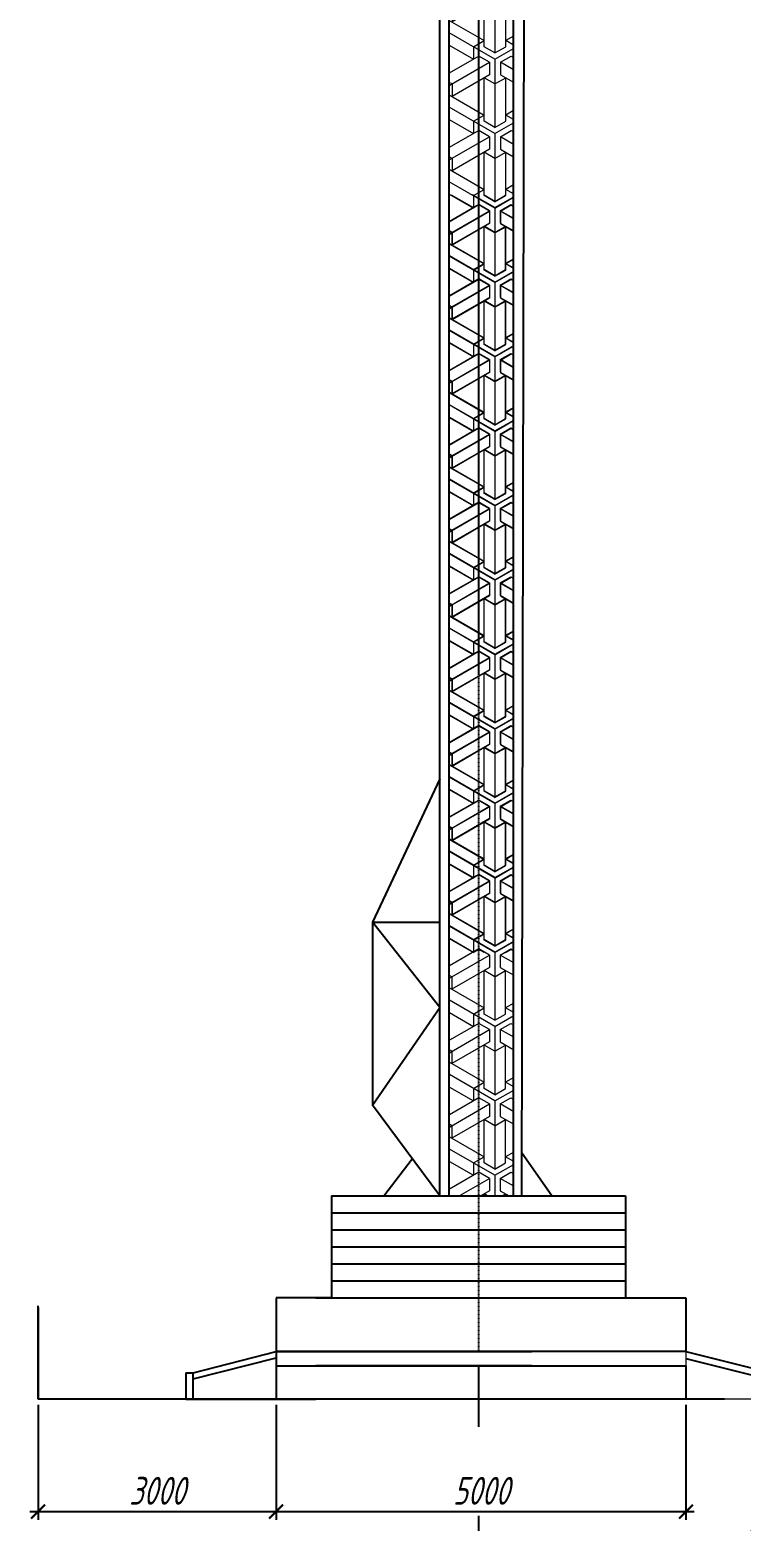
# Model space of a CAD drawing. Header units: millimetres. Extents: x 5763 to 12018931, y 39842 to 3600577.
# Drawn here: x 711145 to 723954, y 364310 to 391153 of the extents above; entities that cross this region are included whole.
import ezdxf

# ---------------------------------------------------------------- set-up
doc = ezdxf.new("R2010")
doc.units = ezdxf.units.MM
doc.linetypes.add('CENTER', pattern=[8, 5, -1, 1, -1])
doc.layers.add('AXESD', color=255, linetype='Continuous', lineweight=20)
doc.layers.add('Обвод', color=14, linetype='Continuous', lineweight=35)
doc.styles.get("Standard").update_dxf_attribs({"font": 'romans.shx', "width": 0.7, "oblique": 15, "height": 500})
doc.dimstyles.new('ISO-25', dxfattribs={"dimtxt": 500, "dimasz": 250, "dimexe": 150, "dimexo": 100, "dimgap": 125, "dimtad": 1, "dimtxsty": 'Standard', "dimblk": 'ARCHTICK', "dimcen": 25, "dimdle": 150, "dimadec": 0, "dimazin": 0, "dimtfac": 1, "dimtmove": 0, "dimatfit": 3, "dimfxl": 1, "dimarcsym": 0})

# ---------------------------------------------------------------- blocks, each defined once
blk = doc.blocks.new('_ArchTick')
at = {"color": 0, "linetype": 'ByBlock', "const_width": 0.15}
blk.add_lwpolyline([(-0.5, -0.5), (0.5, 0.5)], dxfattribs=at)
blk = doc.blocks.new('*D95')
at = {"color": 0, "lineweight": -2, "transparency": 16777216}
for p, q in [((728227, 366404), (728227, 363383)), ((719223, 364405), (719223, 363383)), ((719073, 363533), (728377, 363533))]:
    blk.add_line(p, q, dxfattribs=at)
at = {"layer": 'Defpoints', "color": 0, "transparency": 16777216}
for p in [(728227, 366504), (719223, 364505), (728227, 363533)]:
    blk.add_point(p, dxfattribs=at)
at = {"color": 0, "lineweight": -2, "transparency": 16777216, "xscale": 250, "yscale": 250, "zscale": 250, "rotation": 180}
blk.add_blockref('_ArchTick', (719223, 363533), dxfattribs=at)
at = {"color": 0, "lineweight": -2, "transparency": 16777216, "xscale": 250, "yscale": 250, "zscale": 250}
blk.add_blockref('_ArchTick', (728227, 363533), dxfattribs=at)
at = {"color": 0, "transparency": 16777216, "insert": (724475, 363908), "char_height": 500, "attachment_point": 5}
blk.add_mtext('5400', dxfattribs=at)
blk = doc.blocks.new('*D240')
at = {"color": 0, "lineweight": -2, "transparency": 16777216}
for p, q in [((711295, 366404), (711295, 364332)), ((715580, 366404), (715580, 364332)), ((711145, 364482), (715730, 364482))]:
    blk.add_line(p, q, dxfattribs=at)
at = {"layer": 'Defpoints', "color": 0, "transparency": 16777216}
for p in [(711295, 366504), (715580, 366504), (715580, 364482)]:
    blk.add_point(p, dxfattribs=at)
at = {"color": 0, "lineweight": -2, "transparency": 16777216, "xscale": 250, "yscale": 250, "zscale": 250, "rotation": 180}
blk.add_blockref('_ArchTick', (711295, 364482), dxfattribs=at)
at = {"color": 0, "lineweight": -2, "transparency": 16777216, "xscale": 250, "yscale": 250, "zscale": 250}
blk.add_blockref('_ArchTick', (715580, 364482), dxfattribs=at)
at = {"color": 0, "transparency": 16777216, "insert": (713438, 364857), "char_height": 500, "attachment_point": 5}
blk.add_mtext('3000', dxfattribs=at)
blk = doc.blocks.new('*D241')
at = {"color": 0, "lineweight": -2, "transparency": 16777216}
for p, q in [((715580, 366404), (715580, 364332)), ((722959, 366404), (722959, 364332)), ((715430, 364482), (723109, 364482))]:
    blk.add_line(p, q, dxfattribs=at)
at = {"layer": 'Defpoints', "color": 0, "transparency": 16777216}
for p in [(715580, 366504), (722959, 366504), (722959, 364482)]:
    blk.add_point(p, dxfattribs=at)
at = {"color": 0, "lineweight": -2, "transparency": 16777216, "xscale": 250, "yscale": 250, "zscale": 250, "rotation": 180}
blk.add_blockref('_ArchTick', (715580, 364482), dxfattribs=at)
at = {"color": 0, "lineweight": -2, "transparency": 16777216, "xscale": 250, "yscale": 250, "zscale": 250}
blk.add_blockref('_ArchTick', (722959, 364482), dxfattribs=at)
at = {"color": 0, "transparency": 16777216, "insert": (719270, 364857), "char_height": 500, "attachment_point": 5}
blk.add_mtext('5000', dxfattribs=at)

msp = doc.modelspace()

# ---------------------------------------------------------------- hatches: boundary and pattern name
at = {"layer": 'AXESD'}
h = msp.add_hatch(dxfattribs=at)
h.set_pattern_fill('ESCHER', scale=43.956965, angle=90, style=0)
h.set_pattern_definition([(150, (717199.3, 374545.7), (-0.001, -1339.81), [1228.16, -111.65]), (270, (717199.3, 374545.7), (1160.31, 669.904), [1228.16, -111.65]), (30, (717199.3, 374545.7), (-0.001, 1339.81), [1228.16, -111.65]), (150, (717199.3, 374657.4), (-0.001, -1339.81), [223.3, -1116.51]), (30, (717199.3, 374657.4), (-0.001, 1339.81), [223.3, -1116.51]), (150, (717102.6, 374489.9), (-0.001, -1339.81), [223.3, -1116.51]), (270, (717102.6, 374489.9), (1160.31, 669.904), [223.3, -1116.51]), (30, (717296, 374489.9), (-0.001, 1339.81), [223.3, -1116.51]), (270, (717296, 374489.9), (1160.31, 669.904), [223.3, -1116.51]), (150, (717199.3, 374099.1), (-0.001, -1339.81), [223.3, -1116.51]), (30, (717199.3, 374099.1), (-0.001, 1339.81), [223.3, -1116.51]), (150, (717586.1, 374769), (-0.001, -1339.81), [223.3, -1116.51]), (270, (717586.1, 374769), (1160.31, 669.904), [223.3, -1116.51]), (30, (716812.5, 374769), (-0.001, 1339.81), [223.3, -1116.51]), (270, (716812.5, 374769), (1160.31, 669.904), [223.3, -1116.51]), (90, (717005.9, 374769), (-1160.31, -669.904), [781.555, -558.253]), (90, (717392.7, 374769), (-1160.31, -669.904), [781.555, -558.253]), (210, (716909.2, 374601.5), (0.001, -1339.81), [781.555, -558.253]), (210, (717102.6, 374266.6), (0.001, -1339.81), [781.555, -558.253]), (330, (717296, 374266.6), (1160.31, 669.906), [781.555, -558.253]), (330, (717489.4, 374601.5), (1160.31, 669.906), [781.555, -558.253])])
h.paths.add_polyline_path([(718698.34845, 397219.67571), (719855.40001, 397219.67571), (719855.40001, 374545.71514), (718698.34845, 374545.71514)])
h = msp.add_hatch(dxfattribs=at)
h.set_pattern_fill('ESCHER', scale=43.956965, angle=90, style=0)
h.set_pattern_definition([(150, (717197.2, 369194.4), (-0.001, -1339.81), [1228.16, -111.65]), (270, (717197.2, 369194.4), (1160.31, 669.904), [1228.16, -111.65]), (30, (717197.2, 369194.4), (-0.001, 1339.81), [1228.16, -111.65]), (150, (717197.2, 369306.1), (-0.001, -1339.81), [223.3, -1116.51]), (30, (717197.2, 369306.1), (-0.001, 1339.81), [223.3, -1116.51]), (150, (717100.6, 369138.6), (-0.001, -1339.81), [223.3, -1116.51]), (270, (717100.6, 369138.6), (1160.31, 669.904), [223.3, -1116.51]), (30, (717293.9, 369138.6), (-0.001, 1339.81), [223.3, -1116.51]), (270, (717293.9, 369138.6), (1160.31, 669.904), [223.3, -1116.51]), (150, (717197.2, 368747.8), (-0.001, -1339.81), [223.3, -1116.51]), (30, (717197.2, 368747.8), (-0.001, 1339.81), [223.3, -1116.51]), (150, (717584, 369417.7), (-0.001, -1339.81), [223.3, -1116.51]), (270, (717584, 369417.7), (1160.31, 669.904), [223.3, -1116.51]), (30, (716810.5, 369417.7), (-0.001, 1339.81), [223.3, -1116.51]), (270, (716810.5, 369417.7), (1160.31, 669.904), [223.3, -1116.51]), (90, (717003.9, 369417.7), (-1160.31, -669.904), [781.555, -558.25]), (90, (717390.6, 369417.7), (-1160.31, -669.904), [781.555, -558.25]), (210, (716907.2, 369250.2), (0.001, -1339.81), [781.555, -558.25]), (210, (717100.6, 368915.3), (0.001, -1339.81), [781.555, -558.25]), (330, (717293.9, 368915.3), (1160.31, 669.906), [781.555, -558.25]), (330, (717487.3, 369250.2), (1160.31, 669.906), [781.555, -558.25])])
h.paths.add_polyline_path([(719857.45132, 370164.77756), (718700.39976, 370164.77756), (718700.39976, 388184.29462), (719857.45132, 388184.29462)])

# ---------------------------------------------------------------- linework, layer by layer
at = {"color": 0}
for p, q in [((718527.34692, 377672.20188), (717316.10509, 375092.72119)), ((718527.34692, 375092.72119), (718527.34692, 377672.20188)), ((718527.34692, 373558.22136), (717316.10509, 375092.72119)), ((717316.10509, 375092.72119), (718527.34692, 375092.72119)), ((717316.10509, 375092.72119), (717316.10509, 371795.21639)), ((717316.10509, 371795.21639), (718527.34692, 373558.22136)), ((718527.34692, 370164.77756), (717316.10509, 371795.21639)), ((717522.23539, 370164.77756), (718030.02802, 370834.21287)), ((720547.12823, 370164.77756), (720007.4545, 370927.2338)), ((716580.04416, 370164.77756), (721868.88962, 370164.77756)), ((716580.04416, 370164.77756), (716580.04416, 368329.19624)), ((721868.88962, 370164.77756), (721868.88962, 368329.19624)), ((716580.04416, 369858.84734), (721868.88962, 369858.84734)), ((716580.04416, 369552.91712), (721868.88962, 369552.91712)), ((716580.04416, 369246.9869), (721868.88962, 369246.9869)), ((716580.04416, 368941.05668), (721868.88962, 368941.05668)), ((716580.04416, 368635.12646), (721868.88962, 368635.12646)), ((716295.48203, 368329.19624), (722959.20233, 368329.19624)), ((716580.04416, 368329.19624), (721868.88962, 368329.19624)), ((722959.20233, 368329.19624), (722959.20233, 367364.37739)), ((722959.20233, 367364.37739), (715580.04416, 367364.37739)), ((713953.06186, 366983.07706), (713953.06186, 366503.6104)), ((714089.11148, 366503.6104), (714089.11148, 366983.07706)), ((715580.04416, 367107.08272), (722959.20233, 367107.08272)), ((722959.20233, 367107.08272), (722959.20233, 366503.6104)), ((723652.66555, 366503.6104), (717794.69584, 366503.6104))]:
    msp.add_line(p, q, dxfattribs=at)
for p, q in [((716580.04416, 368329.19624), (715580.04416, 368329.19624)), ((715580.04416, 368329.19624), (715580.04416, 366503.6104)), ((711295.48203, 366503.6104), (711295.48203, 368188.42987)), ((714089.11148, 366983.07706), (715580.04416, 367364.37739)), ((714089.11148, 366871.24747), (715580.04416, 367252.5478)), ((722959.20233, 367364.37739), (724495.87192, 366983.07706)), ((722959.20233, 367238.05595), (724495.87192, 366856.75562)), ((713953.06186, 366983.07706), (714089.11148, 366983.07706)), ((716295.48203, 366503.6104), (711295.48203, 366503.6104)), ((713953.06186, 366503.6104), (716295.48203, 366503.6104))]:
    msp.add_line(p, q)
at = {"lineweight": 30}
msp.add_line((711295.48203, 366503.6104), (711295.48203, 368156.52156), dxfattribs=at)
at = {"layer": 'AXESD', "color": 7, "lineweight": 25}
for p, q in [((720005.78656, 370164.77756), (720056.24876, 397219.67571)), ((719222.9874, 367107.08272), (719222.9874, 366008.15859)), ((720181.62569, 367107.08272), (722959.20233, 367107.08272)), ((723652.66555, 366503.6104), (716295.48203, 366503.6104))]:
    msp.add_line(p, q, dxfattribs=at)
at = {"layer": 'AXESD'}
for p, q in [((718527.34692, 377672.20188), (717316.10509, 375092.72119)), ((717316.10509, 375092.72119), (717316.10509, 371795.21639)), ((717316.10509, 375092.72119), (718527.34692, 375092.72119)), ((717316.10509, 375092.72119), (718527.34692, 373558.22136)), ((718527.34692, 373558.22136), (717316.10509, 371795.21639)), ((718527.34692, 370164.77756), (717316.10509, 371795.21639)), ((718030.02802, 370834.21287), (717522.23539, 370164.77756)), ((720007.4545, 370927.2338), (720547.12823, 370164.77756)), ((716580.04416, 370164.77756), (719223.56694, 370164.77756)), ((716580.04416, 369858.84734), (716580.04416, 370164.77756)), ((721868.88962, 370164.77756), (719225.36684, 370164.77756)), ((721868.88962, 369858.84734), (721868.88962, 370164.77756)), ((716580.04416, 369858.84734), (719223.56694, 369858.84734)), ((716580.04416, 369552.91712), (716580.04416, 369858.84734)), ((721868.88962, 369858.84734), (719225.36684, 369858.84734)), ((721868.88962, 369552.91712), (721868.88962, 369858.84734)), ((716580.04416, 369552.91712), (719223.56694, 369552.91712)), ((716580.04416, 369246.9869), (716580.04416, 369552.91712)), ((721868.88962, 369552.91712), (719225.36684, 369552.91712)), ((721868.88962, 369246.9869), (721868.88962, 369552.91712)), ((716580.04416, 369246.9869), (719223.56694, 369246.9869)), ((716580.04416, 368941.05668), (716580.04416, 369246.9869)), ((721868.88962, 369246.9869), (719225.36684, 369246.9869)), ((721868.88962, 368941.05668), (721868.88962, 369246.9869)), ((716580.04416, 368941.05668), (719223.56694, 368941.05668)), ((716580.04416, 368635.12646), (716580.04416, 368941.05668)), ((721868.88962, 368941.05668), (719225.36684, 368941.05668)), ((721868.88962, 368635.12646), (721868.88962, 368941.05668)), ((716580.04416, 368635.12646), (719223.56694, 368635.12646)), ((716580.04416, 368329.19624), (716580.04416, 368635.12646)), ((721868.88962, 368635.12646), (719225.36684, 368635.12646)), ((721868.88962, 368329.19624), (721868.88962, 368635.12646)), ((722153.45175, 368329.19624), (716295.48203, 368329.19624)), ((719225.62789, 368329.19624), (721868.88962, 368329.19624)), ((720181.62569, 367364.37739), (722959.20233, 367364.37739)), ((722959.20233, 367364.37739), (722959.20233, 367107.08272)), ((713953.06186, 366983.07706), (713953.06186, 366503.6104)), ((714089.11148, 366503.6104), (714089.11148, 366983.07706)), ((743527.02626, 366503.6104), (723652.66555, 366503.6104))]:
    msp.add_line(p, q, dxfattribs=at)
at = {"layer": 'Обвод', "color": 7, "lineweight": 25}
for p, q in [((718527.34692, 370164.77756), (718527.34692, 397220.28886)), ((718698.34845, 370164.77756), (718698.34845, 397219.67571)), ((719855.40001, 370164.77756), (719855.40001, 397219.67571)), ((715580.04416, 367364.37739), (720181.62569, 367364.37739)), ((720181.62569, 367107.08272), (716295.48203, 367107.08272))]:
    msp.add_line(p, q, dxfattribs=at)
at = {"layer": 'Обвод', "color": 7, "linetype": 'CENTER', "lineweight": 25}
msp.add_line((719225.62789, 397220.28886), (719225.62789, 367364.37739), dxfattribs=at)

# ---------------------------------------------------------------- dimensions: what is measured, and where the dimension line sits
for base, p1, p2, text, picture, middle in [((715580.04416, 364482.00268), (711295.48203, 366503.6104), (715580.04416, 366503.6104), '3000', '*D240', (713437.7631, 364857.00268)), ((722959.20233, 364482.00268), (715580.04416, 366503.6104), (722959.20233, 366503.6104), '5000', '*D241', (719269.62324, 364857.00268))]:
    dim = msp.add_linear_dim(base=base, p1=p1, p2=p2, text=text, dimstyle='ISO-25')
    dim.commit()
    dim.dimension.update_dxf_attribs({"geometry": picture, "text_midpoint": middle})
dim = msp.add_linear_dim(base=(728227.02626, 363532.79981), p1=(719222.9874, 364504.53346), p2=(728227.02626, 366503.6104), text='5400', dimstyle='ISO-25')
dim.commit()
dim.dimension.update_dxf_attribs({"geometry": '*D95', "text_midpoint": (724474.61373, 363532.79981), "dimtype": 160})

doc.saveas('drawing.dxf')
